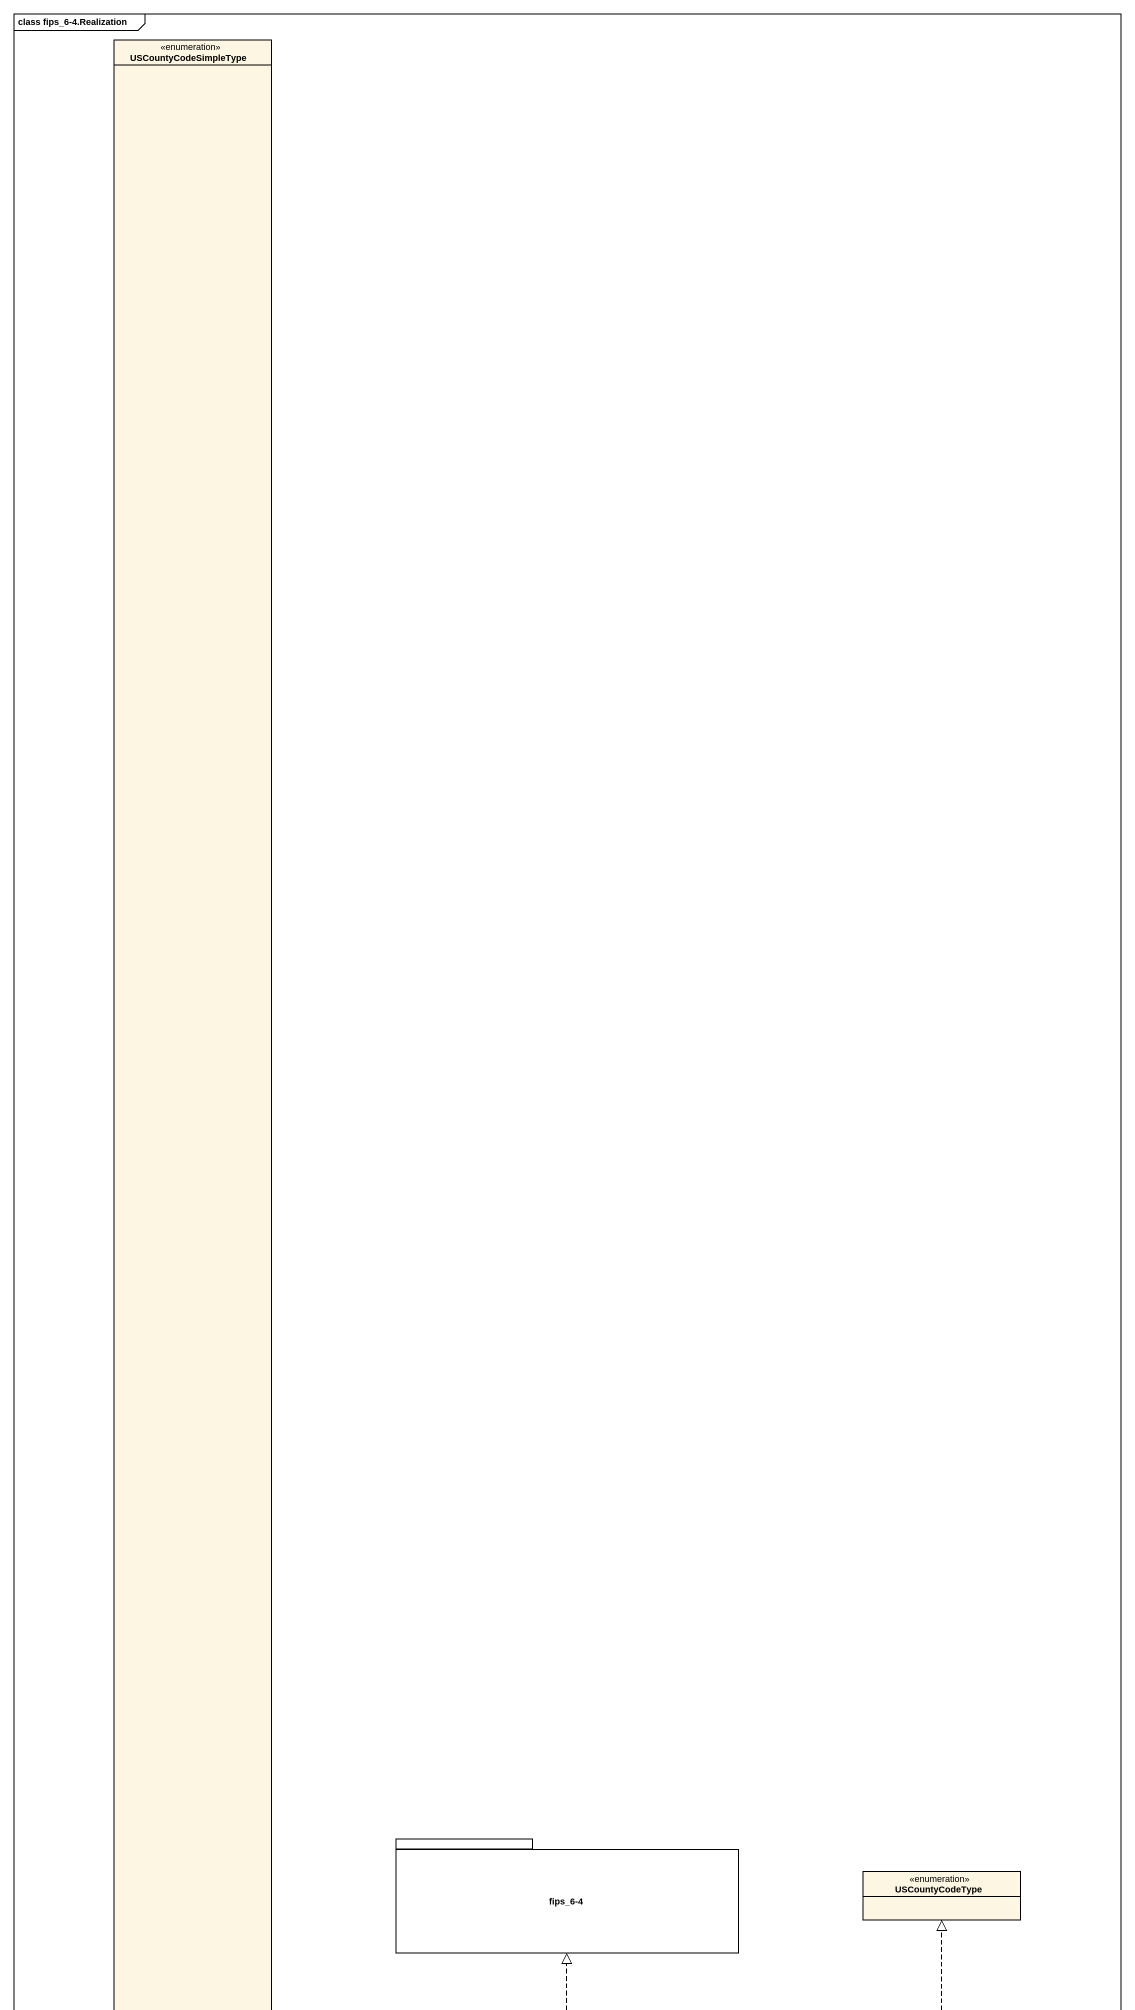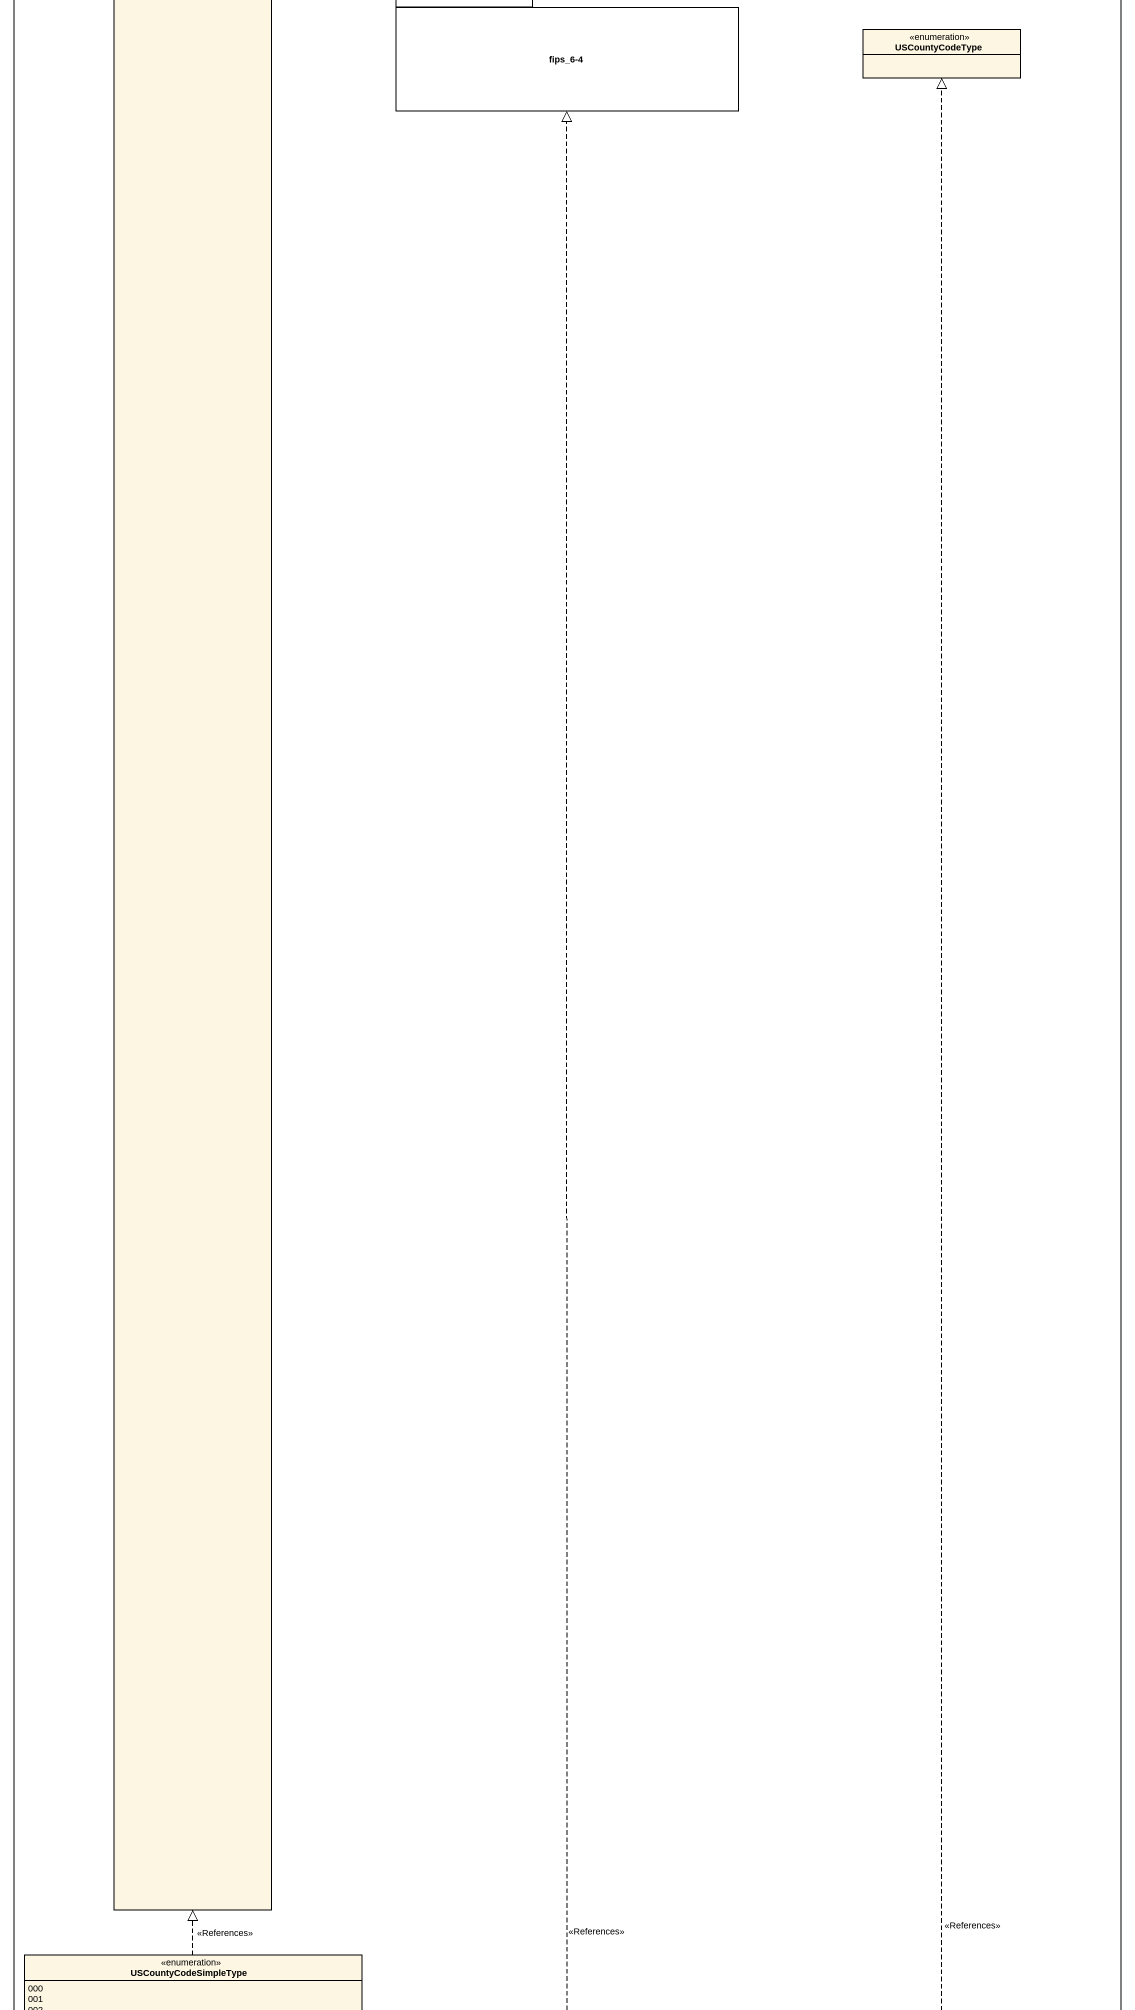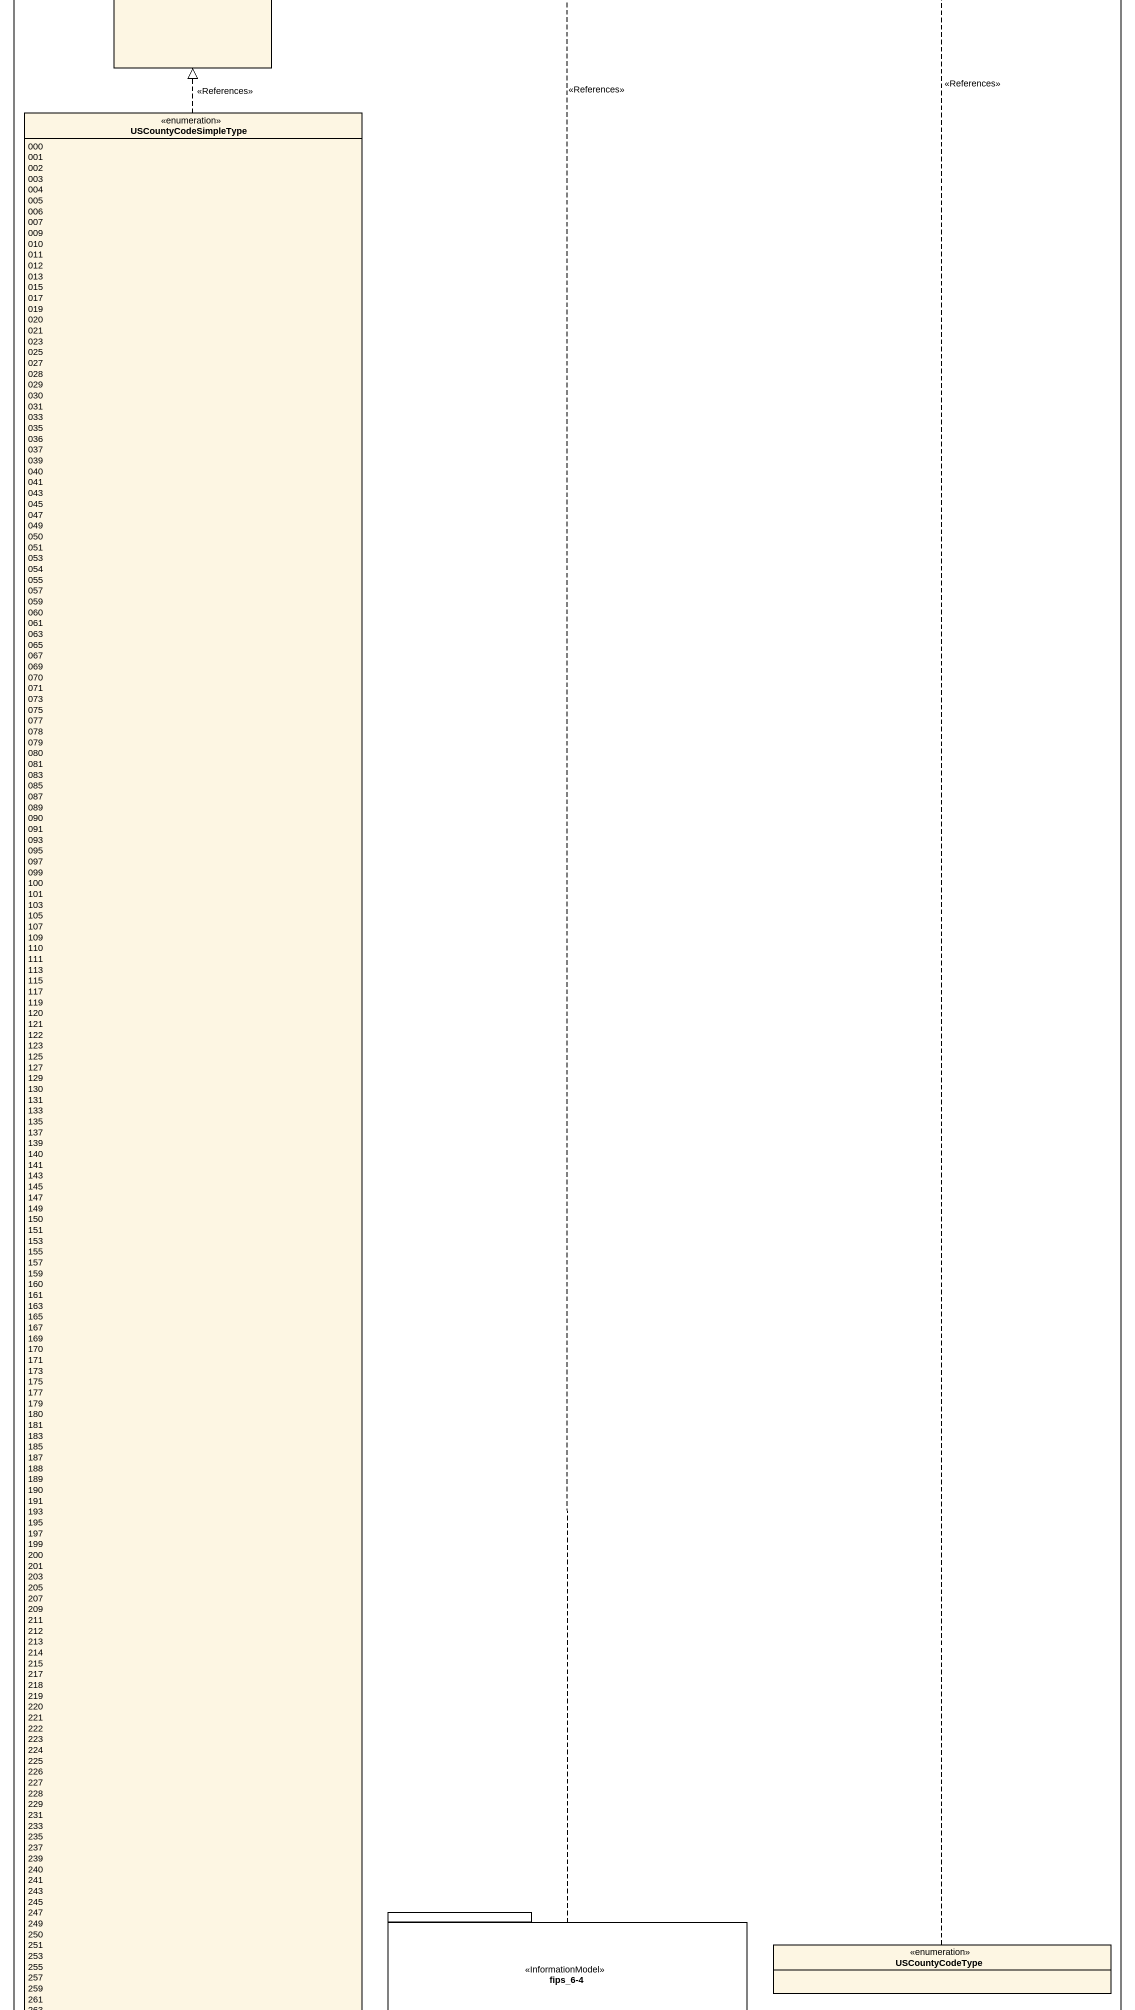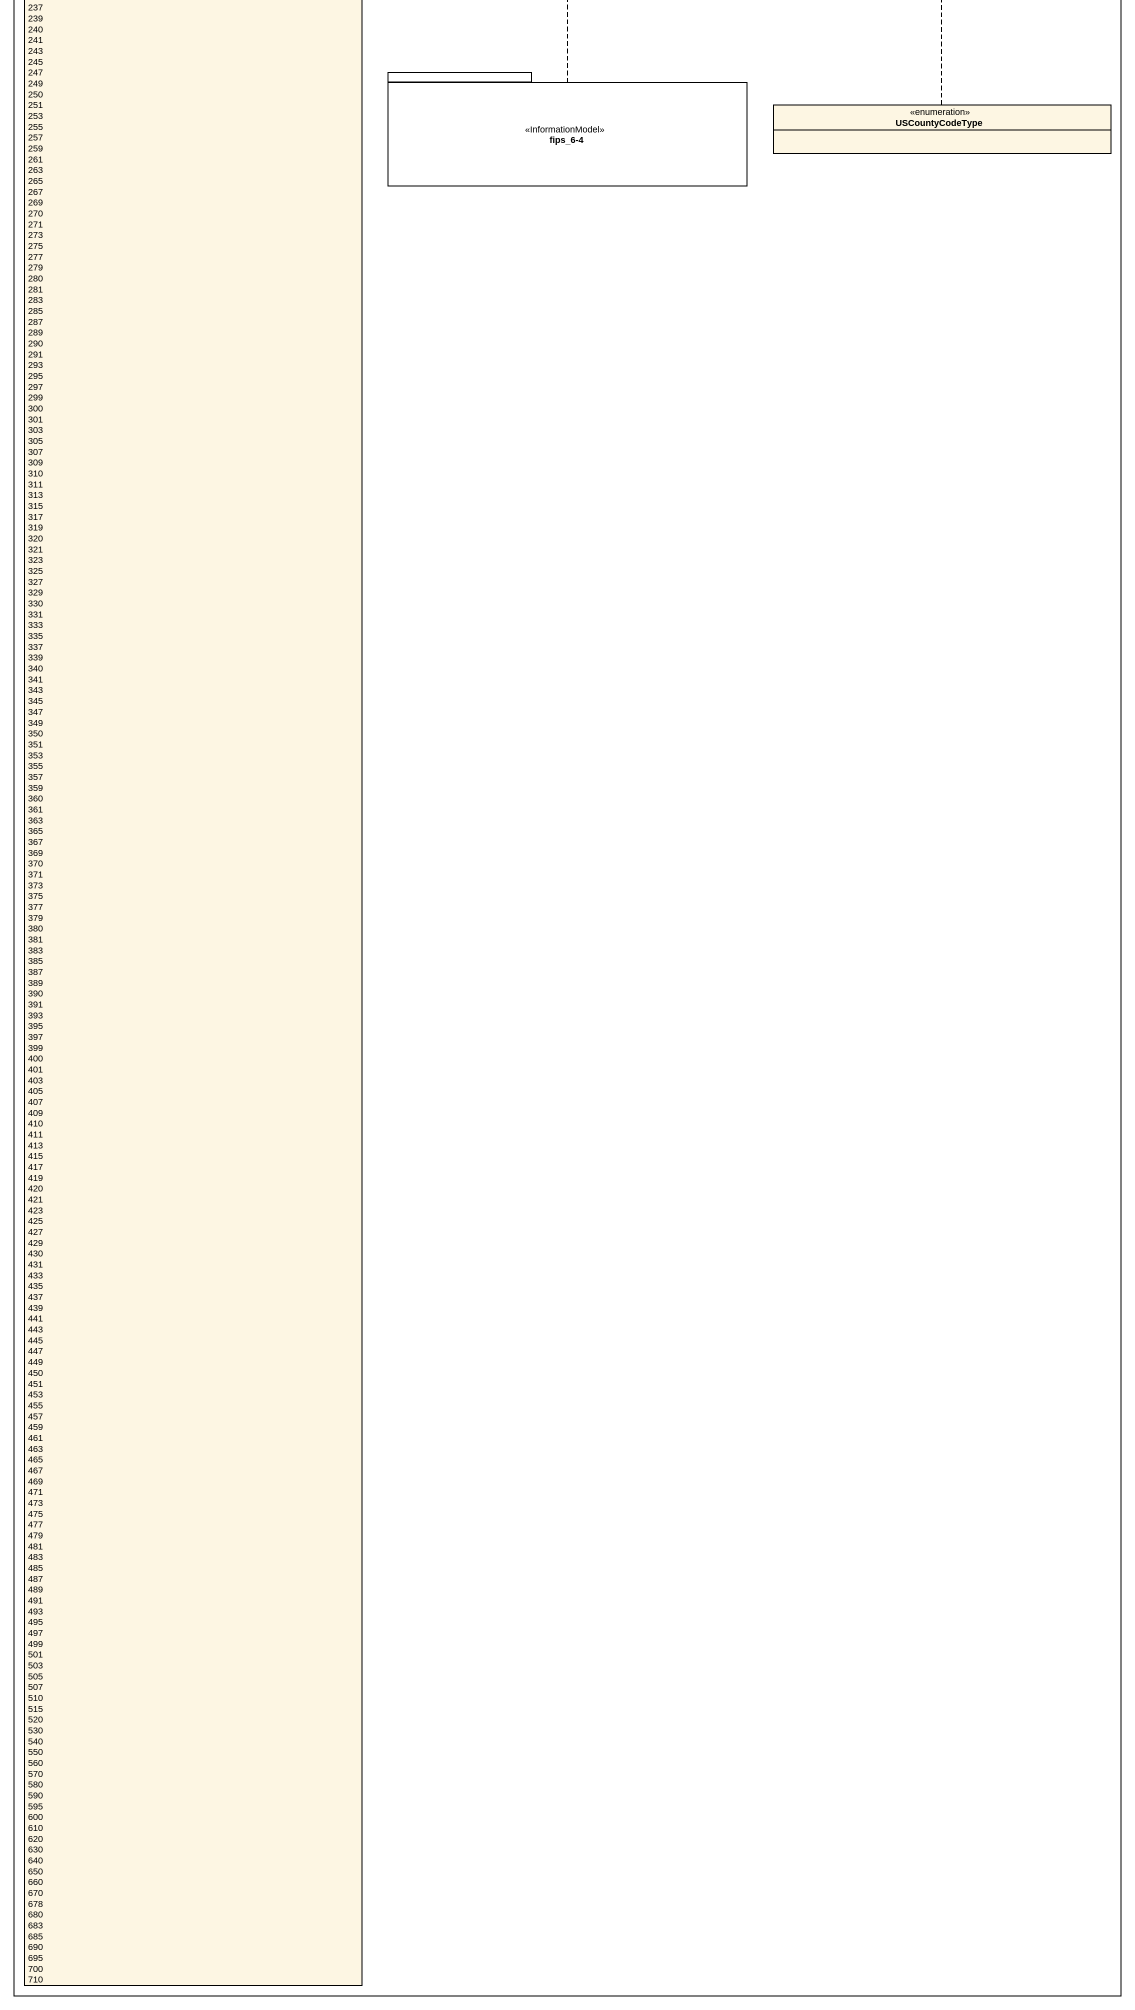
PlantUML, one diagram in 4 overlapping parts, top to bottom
@startuml
mainframe class fips_6-4.Realization
hide circle
hide empty members
enum USCountyCodeSimpleType
package "fips_6-4" as fips_6_4 {
}
enum USCountyCodeType
enum "USCountyCodeSimpleType" as USCountyCodeSimpleType_2 {
  000
  001
  002
  003
  004
  005
  006
  007
  009
  010
  011
  012
  013
  015
  017
  019
  020
  021
  023
  025
  027
  028
  029
  030
  031
  033
  035
  036
  037
  039
  040
  041
  043
  045
  047
  049
  050
  051
  053
  054
  055
  057
  059
  060
  061
  063
  065
  067
  069
  070
  071
  073
  075
  077
  078
  079
  080
  081
  083
  085
  087
  089
  090
  091
  093
  095
  097
  099
  100
  101
  103
  105
  107
  109
  110
  111
  113
  115
  117
  119
  120
  121
  122
  123
  125
  127
  129
  130
  131
  133
  135
  137
  139
  140
  141
  143
  145
  147
  149
  150
  151
  153
  155
  157
  159
  160
  161
  163
  165
  167
  169
  170
  171
  173
  175
  177
  179
  180
  181
  183
  185
  187
  188
  189
  190
  191
  193
  195
  197
  199
  200
  201
  203
  205
  207
  209
  211
  212
  213
  214
  215
  217
  218
  219
  220
  221
  222
  223
  224
  225
  226
  227
  228
  229
  231
  233
  235
  237
  239
  240
  241
  243
  245
  247
  249
  250
  251
  253
  255
  257
  259
  261
  263
  265
  267
  269
  270
  271
  273
  275
  277
  279
  280
  281
  283
  285
  287
  289
  290
  291
  293
  295
  297
  299
  300
  301
  303
  305
  307
  309
  310
  311
  313
  315
  317
  319
  320
  321
  323
  325
  327
  329
  330
  331
  333
  335
  337
  339
  340
  341
  343
  345
  347
  349
  350
  351
  353
  355
  357
  359
  360
  361
  363
  365
  367
  369
  370
  371
  373
  375
  377
  379
  380
  381
  383
  385
  387
  389
  390
  391
  393
  395
  397
  399
  400
  401
  403
  405
  407
  409
  410
  411
  413
  415
  417
  419
  420
  421
  423
  425
  427
  429
  430
  431
  433
  435
  437
  439
  441
  443
  445
  447
  449
  450
  451
  453
  455
  457
  459
  461
  463
  465
  467
  469
  471
  473
  475
  477
  479
  481
  483
  485
  487
  489
  491
  493
  495
  497
  499
  501
  503
  505
  507
  510
  515
  520
  530
  540
  550
  560
  570
  580
  590
  595
  600
  610
  620
  630
  640
  650
  660
  670
  678
  680
  683
  685
  690
  695
  700
  710
}
package "fips_6-4" as fips_6_4_2 <<InformationModel>> {
}
enum "USCountyCodeType" as USCountyCodeType_2
USCountyCodeSimpleType_2 .up.|> USCountyCodeSimpleType : <<References>>
fips_6_4_2 .up.|> fips_6_4 : <<References>>
USCountyCodeType_2 .up.|> USCountyCodeType : <<References>>
@enduml
